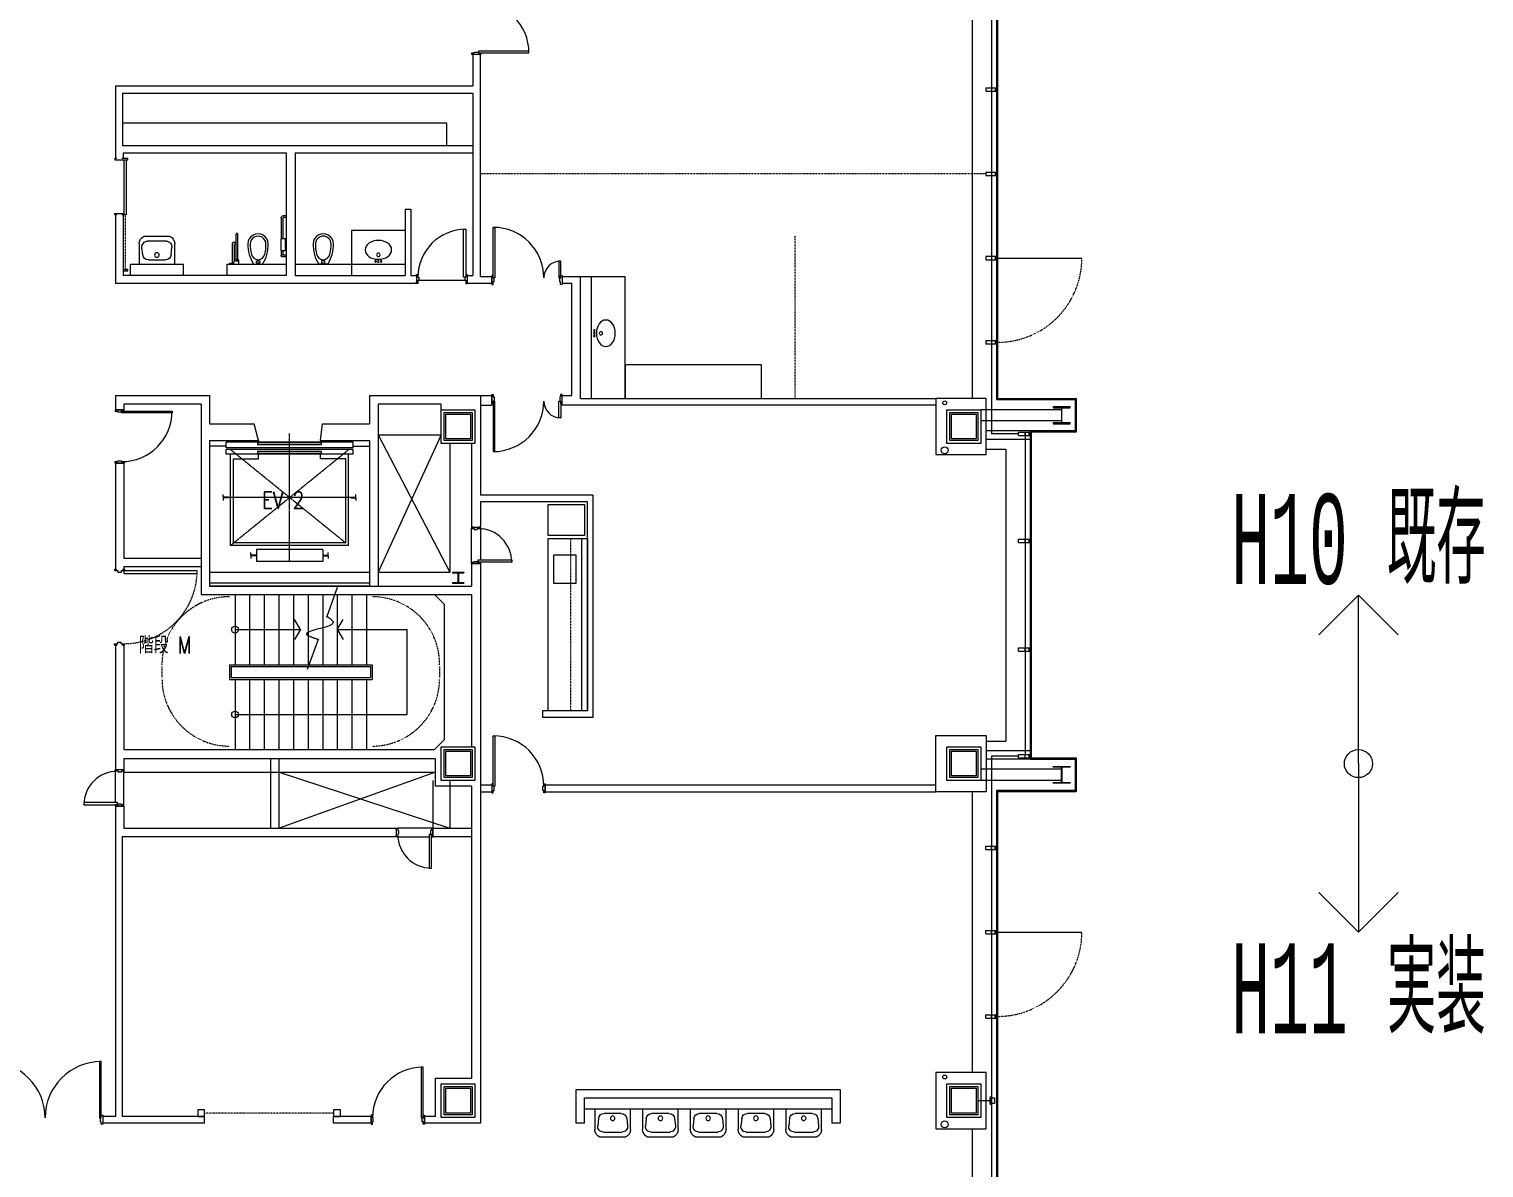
# Model space of a CAD drawing. Extents: x 225000 to 2157367, y 208400 to 840900.
# Drawn here: x 518291 to 544181, y 410006 to 430277 of the extents above; entities that cross this region are included whole.
import ezdxf
from ezdxf.enums import TextEntityAlignment as Align

# ---------------------------------------------------------------- set-up
doc = ezdxf.new("R2010")
doc.units = 0
doc.header["$LTSCALE"] = 10
for name, pattern in [('Data Center Layout_L20$0$CENTERK0', [0.65, 0.5, -0.05, 0.05, -0.05]), ('Data Center Layout_L20$0$HIDDENK1', [0.334, 0.167, -0.167]), ('Data Center Layout_L20$0$HIDDENK2', [0.5, 0.25, -0.25])]:
    doc.linetypes.add(name, pattern=pattern)
doc.layers.add('Data Center Layout_L20$0$ARC', color=252, linetype='Continuous', lineweight=0)
doc.layers.add('Data Center Layout_L20$0$SUGATA3', color=252, linetype='Continuous', lineweight=0)
doc.styles.add('Data Center Layout_L20$0$ATS', font='monotxt', dxfattribs={"bigfont": 'BIGFONT'})
doc.styles.add('Data Center Layout_L20$0$ROMS', font='ROMANS.shx', dxfattribs={"bigfont": 'bigfont.shx'})

# ---------------------------------------------------------------- blocks, each defined once
blk = doc.blocks.new('Data Center Layout_L20$0$CIR')
blk.add_circle((0, 14.1), 10.5)
blk = doc.blocks.new('Data Center Layout_L20')
at = {"layer": 'Data Center Layout_L20$0$ARC'}
for p, q in [((535415.59, 247092.31), (535415.59, 223072.31)), ((535415.59, 247092.31), (535415.59, 223072.31)), ((535504.59, 247181.31), (535504.59, 223681.31)), ((535504.59, 247181.31), (535504.59, 223681.31)), ((535525.59, 247202.31), (535525.59, 223702.31)), ((535525.59, 247202.31), (535525.59, 223702.31)), ((526325.59, 229827.31), (526175.59, 229827.31)), ((526185.59, 229827.31), (526185.59, 229267.31)), ((526325.59, 225872.31), (526325.59, 229827.31)), ((519825.59, 229267.31), (526185.59, 229267.31)), ((519825.59, 229267.31), (519825.59, 227972.31)), ((519955.59, 229137.31), (526185.59, 229137.31)), ((519955.59, 229137.31), (519955.59, 228202.31)), ((526185.59, 229137.31), (526185.59, 225892.31)), ((535316.59, 229232.31), (535525.59, 229232.31)), ((535316.59, 229232.31), (535316.59, 229172.31)), ((535316.59, 229172.31), (535525.59, 229172.31)), ((535415.59, 229232.31), (535415.59, 229172.31)), ((535485.59, 229232.31), (535485.59, 229172.31)), ((525725.59, 228602.31), (519955.59, 228602.31)), ((525725.59, 228202.31), (525725.59, 228602.31)), ((519955.59, 228202.31), (526185.59, 228202.31)), ((519965.59, 228072.31), (519965.59, 227972.31)), ((519965.59, 228072.31), (522865.59, 228072.31)), ((522865.59, 228072.31), (522865.59, 225892.31)), ((523025.59, 228072.31), (526185.59, 228072.31)), ((523025.59, 228072.31), (523025.59, 225892.31)), ((535316.59, 227732.31), (535316.59, 227672.31)), ((535316.59, 227732.31), (535525.59, 227732.31)), ((535316.59, 227672.31), (535525.59, 227672.31)), ((535415.59, 227732.31), (535415.59, 227672.31)), ((535485.59, 227732.31), (535485.59, 227672.31)), ((535504.59, 227732.31), (535504.59, 227672.31)), ((524985.59, 227072.31), (525085.59, 227072.31)), ((524985.59, 227072.31), (524985.59, 225892.31)), ((525085.59, 227072.31), (525085.59, 225892.31)), ((519825.59, 226972.31), (519825.59, 225752.31)), ((519965.59, 226972.31), (519965.59, 225892.31)), ((520338.02, 226592.95), (520793.15, 226592.95)), ((520246.99, 226456.41), (520246.99, 226092.31)), ((520312.98, 226259.02), (520299.37, 226390.21)), ((520731.07, 226501.92), (520400.1, 226501.92)), ((520818.19, 226259.02), (520831.8, 226390.21)), ((520884.18, 226092.31), (520884.18, 226456.41)), ((520246.99, 226092.31), (520884.18, 226092.31)), ((520413.71, 226168.2), (520717.47, 226168.2)), ((522285.59, 226092.31), (522445.59, 226092.31)), ((522335.59, 226112.31), (522335.59, 226152.31)), ((522335.59, 226152.31), (522395.59, 226152.31)), ((522395.59, 226112.31), (522335.59, 226112.31)), ((522395.59, 226152.31), (522395.59, 226112.31)), ((523605.59, 226092.31), (523445.59, 226092.31)), ((523495.59, 226152.31), (523495.59, 226112.31)), ((523555.59, 226152.31), (523495.59, 226152.31)), ((523495.59, 226112.31), (523555.59, 226112.31)), ((523555.59, 226112.31), (523555.59, 226152.31)), ((535316.59, 226232.31), (535316.59, 226172.31)), ((535316.59, 226232.31), (535525.59, 226232.31)), ((535316.59, 226172.31), (535525.59, 226172.31)), ((535415.59, 226232.31), (535415.59, 226172.31)), ((535485.59, 226232.31), (535485.59, 226172.31)), ((535504.59, 226232.31), (535504.59, 226172.31)), ((522865.59, 225892.31), (519965.59, 225892.31)), ((523025.59, 225892.31), (524985.59, 225892.31)), ((525085.59, 225892.31), (525185.59, 225892.31)), ((525185.59, 225892.31), (525185.59, 225752.31)), ((525225.59, 225808.31), (526045.59, 225808.31)), ((526085.59, 225892.31), (526085.59, 225752.31)), ((526085.59, 225892.31), (526185.59, 225892.31)), ((526325.59, 225872.31), (526525.59, 225872.31)), ((526525.59, 225752.31), (526525.59, 225872.31)), ((527775.2, 225872.31), (527775.2, 225752.31)), ((527775.2, 225872.31), (528100.59, 225872.31)), ((528100.59, 223702.31), (528100.59, 225872.31)), ((519825.59, 225752.31), (525185.59, 225752.31)), ((526085.59, 225752.31), (526525.59, 225752.31)), ((527775.2, 225752.31), (527950.59, 225752.31)), ((527950.59, 223752.31), (527950.59, 225752.31)), ((535316.59, 224732.31), (535525.59, 224732.31)), ((535316.59, 224732.31), (535316.59, 224672.31)), ((535415.59, 224732.31), (535415.59, 224672.31)), ((535485.59, 224732.31), (535485.59, 224672.31)), ((535504.59, 224732.31), (535504.59, 224672.31)), ((535316.59, 224672.31), (535525.59, 224672.31)), ((519825.59, 223752.31), (519825.59, 223502.31)), ((526325.59, 223752.31), (526325.59, 221982.31)), ((526325.59, 223752.31), (526525.59, 223752.31)), ((526525.59, 223752.31), (526525.59, 223582.31)), ((527775.2, 223582.31), (527775.2, 223752.31)), ((527775.2, 223752.31), (527950.59, 223752.31)), ((528100.59, 223702.31), (534425.59, 223702.31)), ((535525.59, 223702.31), (536925.59, 223702.31)), ((536925.59, 223702.31), (536925.59, 223102.31)), ((519825.59, 223502.31), (519975.59, 223502.31)), ((519975.59, 223602.31), (519975.59, 223502.31)), ((521350.59, 223602.31), (519975.59, 223602.31)), ((525625.59, 223602.31), (524500.59, 223602.31)), ((525625.59, 223502.31), (525625.59, 223602.31)), ((526325.59, 223582.31), (526525.59, 223582.31)), ((534425.59, 223582.31), (527775.2, 223582.31)), ((536660.59, 223502.31), (535225.59, 223502.31)), ((535504.59, 223681.31), (536904.59, 223681.31)), ((536904.59, 223681.31), (536904.59, 223123.31)), ((522375.59, 222952.31), (522295.2, 223252.31)), ((536660.59, 223302.31), (535225.59, 223302.31)), ((524055.59, 222922.31), (521795.59, 222922.31)), ((521795.59, 222822.31), (521795.59, 222922.31)), ((522375.59, 222952.31), (522375.59, 222922.31)), ((523475.59, 222952.31), (523475.59, 222922.31)), ((524055.59, 222822.31), (524055.59, 222922.31)), ((524500.59, 223052.31), (525775.59, 220612.31)), ((525625.59, 223052.31), (524500.59, 220612.31)), ((524500.59, 223052.31), (525625.59, 223052.31)), ((536104.59, 223123.31), (535325.59, 223123.31)), ((536104.59, 222973.31), (535325.59, 222973.31)), ((535895.59, 223072.31), (535415.59, 223072.31)), ((535895.59, 223042.31), (535895.59, 223102.31)), ((535895.59, 223102.31), (536104.59, 223102.31)), ((535895.59, 223042.31), (536104.59, 223042.31)), ((536015.59, 223102.31), (536015.59, 217362.31)), ((536015.59, 223042.31), (536015.59, 223102.31)), ((536085.59, 223042.31), (536085.59, 223102.31)), ((536104.59, 223123.31), (536104.59, 217281.31)), ((536904.59, 223123.31), (536104.59, 223123.31)), ((536104.59, 223042.31), (536104.59, 223102.31)), ((536125.59, 223102.31), (536125.59, 217302.31)), ((536925.59, 223102.31), (536125.59, 223102.31)), ((521795.59, 222852.31), (521500.59, 222852.31)), ((524055.59, 222822.31), (521795.59, 222822.31)), ((524055.59, 222792.31), (521795.59, 222792.31)), ((521795.59, 222712.31), (521795.59, 222792.31)), ((524055.59, 222712.31), (521795.59, 222712.31)), ((521875.59, 221086.31), (521875.59, 222712.31)), ((523495.59, 222912.31), (522355.59, 222912.31)), ((522355.59, 222912.31), (522355.59, 222877.31)), ((523495.59, 222877.31), (522355.59, 222877.31)), ((523495.59, 222757.31), (522355.59, 222757.31)), ((522355.59, 222757.31), (522355.59, 222722.31)), ((523495.59, 222722.31), (522355.59, 222722.31)), ((522375.59, 222630.31), (522375.59, 222712.31)), ((523475.59, 222630.31), (523475.59, 222712.31)), ((523495.59, 222877.31), (523495.59, 222912.31)), ((523495.59, 222722.31), (523495.59, 222757.31)), ((523975.59, 221086.31), (523975.59, 222712.31)), ((524055.59, 222852.31), (524350.59, 222852.31)), ((524055.59, 222712.31), (524055.59, 222792.31)), ((525775.59, 222902.31), (525775.59, 220612.31)), ((526165.59, 222902.31), (526165.59, 221412.31)), ((519825.59, 222552.31), (519825.59, 220662.31)), ((519825.59, 222552.31), (519975.59, 222552.31)), ((519975.59, 222552.31), (519975.59, 220862.31)), ((521925.59, 221130.31), (521925.59, 222630.31)), ((521925.59, 222630.31), (522375.59, 222630.31)), ((523925.59, 222630.31), (523475.59, 222630.31)), ((523925.59, 221130.31), (523925.59, 222630.31)), ((521745.59, 221944.31), (521745.59, 221994.31)), ((521835.59, 221944.31), (521745.59, 221944.31)), ((521745.59, 221934.31), (521745.59, 221884.31)), ((521835.59, 221934.31), (521745.59, 221934.31)), ((521835.59, 221934.31), (521835.59, 221944.31)), ((524015.59, 221939.31), (521835.59, 221939.31)), ((524015.59, 221934.31), (524015.59, 221944.31)), ((524015.59, 221944.31), (524105.59, 221944.31)), ((524015.59, 221934.31), (524105.59, 221934.31)), ((524105.59, 221944.31), (524105.59, 221994.31)), ((524105.59, 221934.31), (524105.59, 221884.31)), ((528325.59, 221982.31), (526325.59, 221982.31)), ((528325.59, 221982.31), (528325.59, 218022.31)), ((528225.59, 221862.31), (526325.59, 221862.31)), ((526325.59, 221862.31), (526325.59, 221412.31)), ((528225.59, 218142.31), (528225.59, 221862.31)), ((526165.59, 221412.31), (526325.59, 221412.31)), ((526166.59, 220787.31), (526166.59, 221387.31)), ((526324.59, 221387.31), (526324.59, 220827.31)), ((523925.59, 221130.31), (521925.59, 221130.31)), ((528125.59, 218142.31), (528125.59, 221212.31)), ((535895.59, 221138.97), (535895.59, 221198.97)), ((535895.59, 221198.97), (536104.59, 221198.97)), ((535895.59, 221138.97), (536104.59, 221138.97)), ((536015.59, 221138.97), (536015.59, 221198.97)), ((536085.59, 221138.97), (536085.59, 221198.97)), ((536104.59, 221138.97), (536104.59, 221198.97)), ((519975.59, 220862.31), (521350.59, 220862.31)), ((523975.59, 221086.31), (521875.59, 221086.31)), ((522235.59, 220911.31), (522235.59, 220961.31)), ((522325.59, 220911.31), (522235.59, 220911.31)), ((522325.59, 220901.31), (522235.59, 220901.31)), ((522235.59, 220901.31), (522235.59, 220851.31)), ((522325.59, 220901.31), (522325.59, 220911.31)), ((523515.59, 221011.31), (522335.59, 221011.31)), ((522335.59, 221011.31), (522335.59, 220801.31)), ((523515.59, 221011.31), (523515.59, 220801.31)), ((523525.59, 220911.31), (523615.59, 220911.31)), ((523525.59, 220901.31), (523525.59, 220911.31)), ((523525.59, 220901.31), (523615.59, 220901.31)), ((523615.59, 220911.31), (523615.59, 220961.31)), ((523615.59, 220901.31), (523615.59, 220851.31)), ((519810.59, 220662.31), (519850.59, 220662.31)), ((519810.59, 220662.31), (519810.59, 220637.31)), ((519810.59, 220637.31), (519870.59, 220637.31)), ((519870.59, 220637.31), (519870.59, 220612.31)), ((519870.59, 220612.31), (519930.59, 220612.31)), ((519930.59, 220637.31), (519930.59, 220612.31)), ((519930.59, 220637.31), (519990.59, 220637.31)), ((519930.59, 220637.31), (521280.59, 220637.31)), ((519950.59, 220662.31), (519990.59, 220662.31)), ((519975.59, 220712.31), (519975.59, 220662.31)), ((519975.59, 220712.31), (521350.59, 220712.31)), ((519980.59, 220587.31), (519980.59, 220637.31)), ((519980.59, 220587.31), (521279.62, 220587.31)), ((519990.59, 220662.31), (519990.59, 220637.31)), ((521350.59, 220712.31), (521350.59, 220212.31)), ((521500.59, 220612.31), (524350.59, 220612.31)), ((523515.59, 220801.31), (522335.59, 220801.31)), ((524500.59, 220612.31), (525775.59, 220612.31)), ((525825.59, 220612.31), (525825.59, 220600.31)), ((525825.59, 220612.31), (526025.59, 220612.31)), ((525825.59, 220600.31), (525908.59, 220600.31)), ((525921.59, 220587.31), (525921.59, 220437.31)), ((525929.59, 220587.31), (525929.59, 220437.31)), ((525942.59, 220600.31), (526025.59, 220600.31)), ((526025.59, 220612.31), (526025.59, 220600.31)), ((526165.59, 220762.31), (526165.59, 220362.31)), ((526165.59, 220762.31), (526325.59, 220762.31)), ((526325.59, 220762.31), (526325.59, 210802.31)), ((524350.59, 220412.31), (521500.59, 220412.31)), ((521500.59, 220362.31), (526165.59, 220362.31)), ((525825.59, 220424.31), (525825.59, 220412.31)), ((525825.59, 220424.31), (525908.59, 220424.31)), ((525825.59, 220412.31), (526025.59, 220412.31)), ((525942.59, 220424.31), (526025.59, 220424.31)), ((526025.59, 220424.31), (526025.59, 220412.31)), ((521350.59, 220212.31), (526165.59, 220212.31)), ((525504.88, 220212.31), (525675.59, 220041.6)), ((526165.59, 220212.31), (526165.59, 217502.31)), ((541947.41, 217202.31), (541947.41, 220202.31)), ((525675.59, 220041.6), (525675.59, 217623.02)), ((519810.59, 219337.31), (519870.59, 219337.31)), ((519810.59, 219312.31), (519810.59, 219337.31)), ((519810.59, 219312.31), (519850.59, 219312.31)), ((519825.59, 219312.31), (519825.59, 217092.31)), ((519870.59, 219362.31), (519930.59, 219362.31)), ((519870.59, 219337.31), (519870.59, 219362.31)), ((519930.59, 219337.31), (519930.59, 219362.31)), ((519930.59, 219337.31), (519990.59, 219337.31)), ((519950.59, 219312.31), (519990.59, 219312.31)), ((519975.59, 219312.31), (519975.59, 217452.31)), ((519990.59, 219312.31), (519990.59, 219337.31)), ((535895.59, 219205.64), (535895.59, 219265.64)), ((535895.59, 219265.64), (536104.59, 219265.64)), ((535895.59, 219205.64), (536104.59, 219205.64)), ((536015.59, 219205.64), (536015.59, 219265.64)), ((536085.59, 219205.64), (536085.59, 219265.64)), ((536104.59, 219205.64), (536104.59, 219265.64)), ((527425.59, 218142.31), (527425.59, 218022.31)), ((528225.59, 218142.31), (527425.59, 218142.31)), ((528325.59, 218022.31), (527425.59, 218022.31)), ((525504.88, 217452.31), (525675.59, 217623.02)), ((519975.59, 217452.31), (525504.88, 217452.31)), ((519975.59, 217292.31), (525525.59, 217292.31)), ((519975.59, 217292.31), (519975.59, 217092.31)), ((522590.59, 216052.31), (522590.59, 217292.31)), ((522740.59, 216052.31), (522740.59, 217292.31)), ((525525.59, 216802.31), (525525.59, 217288.28)), ((536104.59, 217431.31), (535325.59, 217431.31)), ((536104.59, 217281.31), (535325.59, 217281.31)), ((535415.59, 217332.31), (535415.59, 187312.31)), ((535895.59, 217332.31), (535415.59, 217332.31)), ((535895.59, 217302.31), (535895.59, 217362.31)), ((535895.59, 217362.31), (536104.59, 217362.31)), ((535895.59, 217302.31), (536104.59, 217302.31)), ((536015.59, 217302.31), (536015.59, 217362.31)), ((536085.59, 217302.31), (536085.59, 217362.31)), ((536104.59, 217302.31), (536104.59, 217362.31)), ((536104.59, 217281.31), (536904.59, 217281.31)), ((536125.59, 217302.31), (536925.59, 217302.31)), ((536904.59, 217281.31), (536904.59, 216723.31)), ((536925.59, 217302.31), (536925.59, 216702.31)), ((519820.08, 217067.31), (519820.08, 216507.31)), ((519975.59, 217092.31), (519825.59, 217092.31)), ((519975.59, 217052.31), (525525.59, 217052.31)), ((519978.08, 216467.31), (519978.08, 217067.31)), ((522740.59, 217052.31), (525775.59, 216052.31)), ((525525.59, 217052.31), (522740.59, 216052.31)), ((536660.59, 217102.31), (535225.59, 217102.31)), ((541947.41, 217202.31), (541947.41, 214202.31)), ((525475.59, 216902.31), (525475.59, 216052.31)), ((526165.59, 216802.31), (525525.59, 216802.31)), ((525775.59, 216902.31), (525775.59, 216052.31)), ((526165.59, 216802.31), (526165.59, 211602.31)), ((526325.59, 216822.31), (526525.59, 216822.31)), ((526325.59, 216702.31), (526525.59, 216702.31)), ((526525.59, 216822.31), (526525.59, 216702.31)), ((527475.59, 216687.31), (527475.59, 216837.31)), ((527475.59, 216822.31), (534425.59, 216822.31)), ((527475.59, 216702.31), (534425.59, 216702.31)), ((536660.59, 216902.31), (535225.59, 216902.31)), ((536904.59, 216723.31), (535504.59, 216723.31)), ((535525.59, 216702.31), (535525.59, 187202.31)), ((536925.59, 216702.31), (535525.59, 216702.31)), ((519825.59, 216442.31), (519825.59, 210922.31)), ((519975.59, 216442.31), (519825.59, 216442.31)), ((519975.59, 216442.31), (519975.59, 216052.31)), ((519975.59, 216052.31), (524825.59, 216052.31)), ((524825.59, 216052.31), (524825.59, 215902.31)), ((525450.59, 216054.8), (524850.59, 216054.8)), ((525475.59, 216052.31), (525475.59, 215902.31)), ((525475.59, 216052.31), (525475.59, 215902.31)), ((525475.59, 216052.31), (526165.59, 216052.31)), ((519945.59, 215902.31), (519945.59, 210922.31)), ((519945.59, 215902.31), (524825.59, 215902.31)), ((524850.59, 215896.8), (525410.59, 215896.8)), ((525475.59, 215902.31), (526165.59, 215902.31)), ((535316.59, 215732.31), (535525.59, 215732.31)), ((535316.59, 215672.31), (535316.59, 215732.31)), ((535316.59, 215672.31), (535525.59, 215672.31)), ((535415.59, 215672.31), (535415.59, 215732.31)), ((535485.59, 215672.31), (535485.59, 215732.31)), ((535504.59, 215672.31), (535504.59, 215732.31)), ((535316.59, 214232.31), (535525.59, 214232.31)), ((535316.59, 214172.31), (535316.59, 214232.31)), ((535316.59, 214172.31), (535525.59, 214172.31)), ((535415.59, 214172.31), (535415.59, 214232.31)), ((535485.59, 214172.31), (535485.59, 214232.31)), ((535504.59, 214172.31), (535504.59, 214232.31)), ((535316.59, 212732.31), (535525.59, 212732.31)), ((535316.59, 212672.31), (535316.59, 212732.31)), ((535316.59, 212672.31), (535525.59, 212672.31)), ((535415.59, 212672.31), (535415.59, 212732.31)), ((535485.59, 212672.31), (535485.59, 212732.31)), ((535504.59, 212672.31), (535504.59, 212732.31)), ((525525.59, 210922.31), (525525.59, 211602.31)), ((525525.59, 211602.31), (526165.59, 211602.31)), ((528025.59, 210802.31), (528025.59, 211402.31)), ((528025.59, 211402.31), (532725.59, 211402.31)), ((532725.59, 211402.31), (532725.59, 210802.31)), ((535175.59, 211277.31), (535175.59, 211127.31)), ((535175.59, 211277.31), (535175.59, 211127.31)), ((535394.59, 211277.31), (535394.59, 211127.31)), ((528175.59, 210802.31), (528175.59, 211252.31)), ((528175.59, 211252.31), (532575.59, 211252.31)), ((528356.99, 211052.31), (528356.99, 210688.2)), ((528994.18, 211052.31), (528356.99, 211052.31)), ((528994.18, 210688.2), (528994.18, 211052.31)), ((529206.99, 211052.31), (529206.99, 210688.2)), ((529844.18, 211052.31), (529206.99, 211052.31)), ((529844.18, 210688.2), (529844.18, 211052.31)), ((530056.99, 211052.31), (530056.99, 210688.2)), ((530694.18, 211052.31), (530056.99, 211052.31)), ((530694.18, 210688.2), (530694.18, 211052.31)), ((530906.99, 211052.31), (530906.99, 210688.2)), ((531544.18, 211052.31), (530906.99, 211052.31)), ((531544.18, 210688.2), (531544.18, 211052.31)), ((531756.99, 211052.31), (531756.99, 210688.2)), ((532394.18, 211052.31), (531756.99, 211052.31)), ((532394.18, 210688.2), (532394.18, 211052.31)), ((532575.59, 211252.31), (532575.59, 210802.31)), ((535415.59, 211202.31), (535175.59, 211202.31)), ((519600.59, 210922.31), (519600.59, 210802.31)), ((519825.59, 210922.31), (519600.59, 210922.31)), ((521410.59, 210802.31), (519600.59, 210802.31)), ((521410.59, 210922.31), (519945.59, 210922.31)), ((521410.59, 210802.31), (521410.59, 210922.31)), ((524375.59, 210922.31), (523710.59, 210922.31)), ((523710.59, 210802.31), (523710.59, 210922.31)), ((524375.59, 210802.31), (523710.59, 210802.31)), ((524375.59, 210802.31), (524375.59, 210922.31)), ((525325.59, 210802.31), (525325.59, 210922.31)), ((525525.59, 210922.31), (525325.59, 210922.31)), ((526325.59, 210802.31), (525325.59, 210802.31)), ((528175.59, 210802.31), (528025.59, 210802.31)), ((528422.98, 210885.6), (528409.37, 210754.4)), ((528827.47, 210976.41), (528523.71, 210976.41)), ((528928.19, 210885.6), (528941.8, 210754.4)), ((529272.98, 210885.6), (529259.37, 210754.4)), ((529677.47, 210976.41), (529373.71, 210976.41)), ((529778.19, 210885.6), (529791.8, 210754.4)), ((530122.98, 210885.6), (530109.37, 210754.4)), ((530527.47, 210976.41), (530223.71, 210976.41)), ((530628.19, 210885.6), (530641.8, 210754.4)), ((530972.98, 210885.6), (530959.37, 210754.4)), ((531377.47, 210976.41), (531073.71, 210976.41)), ((531478.19, 210885.6), (531491.8, 210754.4)), ((531822.98, 210885.6), (531809.37, 210754.4)), ((532227.47, 210976.41), (531923.71, 210976.41)), ((532328.19, 210885.6), (532341.8, 210754.4)), ((532725.59, 210802.31), (532575.59, 210802.31)), ((528903.15, 210551.66), (528448.02, 210551.66)), ((528510.1, 210642.69), (528841.07, 210642.69)), ((529753.15, 210551.66), (529298.02, 210551.66)), ((529360.1, 210642.69), (529691.07, 210642.69)), ((530603.15, 210551.66), (530148.02, 210551.66)), ((530210.1, 210642.69), (530541.07, 210642.69)), ((531453.15, 210551.66), (530998.02, 210551.66)), ((531060.1, 210642.69), (531391.07, 210642.69)), ((532303.15, 210551.66), (531848.02, 210551.66)), ((531910.1, 210642.69), (532241.07, 210642.69))]:
    blk.add_line(p, q, dxfattribs=at)
at = {"layer": 'Data Center Layout_L20$0$ARC', "linetype": 'Continuous'}
for p, q in [((535075.59, 234702.31), (535075.59, 223702.31)), ((519825.59, 223752.31), (521500.59, 223752.31)), ((521500.59, 223752.31), (521500.59, 223252.31)), ((524350.59, 223752.31), (526325.59, 223752.31)), ((524350.59, 223752.31), (524350.59, 223252.31)), ((521350.59, 223602.31), (521350.59, 220362.31)), ((524500.59, 223602.31), (524500.59, 220362.31)), ((521500.59, 223252.31), (522295.2, 223252.31)), ((523475.59, 222952.31), (523513.09, 223252.31)), ((523513.09, 223252.31), (524350.59, 223252.31)), ((521500.59, 222952.31), (521500.59, 220362.31)), ((521500.59, 222952.31), (522375.59, 222952.31)), ((523475.59, 222952.31), (524350.59, 222952.31)), ((524350.59, 222952.31), (524350.59, 220362.31)), ((535325.59, 222802.31), (535675.59, 222802.31)), ((535675.59, 222802.31), (535675.59, 217602.31)), ((524350.59, 220362.31), (521500.59, 220362.31)), ((535325.59, 217602.31), (535675.59, 217602.31)), ((535075.59, 216702.31), (535075.59, 211702.31)), ((535504.59, 216723.31), (535504.59, 187223.31)), ((535075.59, 210702.31), (535075.59, 199702.31))]:
    blk.add_line(p, q, dxfattribs=at)
at = {"layer": 'Data Center Layout_L20$0$ARC', "linetype": 'Data Center Layout_L20$0$HIDDENK1'}
for p, q in [((535316.59, 227702.31), (526325.59, 227702.31)), ((520000.59, 226972.31), (520000.59, 225972.31)), ((531925.59, 223702.31), (531925.59, 226602.31)), ((535504.59, 226202.31), (537004.58, 226202.31)), ((535525.59, 226202.31), (537025.58, 226202.31)), ((527925.59, 221212.31), (527925.59, 218142.31)), ((535504.59, 214202.31), (537004.58, 214202.31)), ((535525.59, 214202.31), (537025.58, 214202.31)), ((523710.59, 210982.31), (521410.59, 210982.31))]:
    blk.add_line(p, q, dxfattribs=at)
at = {"layer": 'Data Center Layout_L20$0$ARC', "extrusion": (0, 0, -1)}
for p, q in [((522775.59, 226912.31), (522775.59, 226543.65)), ((522805.59, 226912.31), (522805.59, 226543.65)), ((522775.59, 226335.69), (522775.59, 226242.31)), ((522805.59, 226335.69), (522805.59, 226257.31))]:
    blk.add_line(p, q, dxfattribs=at)
at = {"layer": 'Data Center Layout_L20$0$ARC', "linetype": 'Continuous', "extrusion": (0, 0, -1)}
for p, q in [((522820.59, 226957.31), (522865.59, 226957.31)), ((522820.59, 226927.31), (522865.59, 226927.31))]:
    blk.add_line(p, q, dxfattribs=at)
at = {"layer": 'Data Center Layout_L20$0$ARC', "linetype": 'Data Center Layout_L20$0$CENTERK0'}
for p, q in [((522925.59, 220801.31), (522925.59, 223077.31)), ((521875.59, 221086.31), (523979.86, 222792.31)), ((521875.59, 222792.31), (523925.59, 221130.31))]:
    blk.add_line(p, q, dxfattribs=at)
at = {"layer": 'Data Center Layout_L20$0$ARC'}
for points in [[(526169.59, 229827.31), (526169.59, 229852.31), (526214.59, 229852.31), (526214.59, 229867.31), (526286.59, 229867.31), (526286.59, 229852.31), (526331.59, 229852.31), (526331.59, 229827.31), (526169.59, 229827.31)], [(519849.59, 227972.31), (519815.59, 227972.31), (519815.59, 227947.31), (520045.59, 227947.31), (520045.59, 227972.31), (519941.59, 227972.31)], [(519849.59, 226972.31), (519815.59, 226972.31), (519815.59, 226997.31), (519975.59, 226997.31), (519975.59, 226972.31), (519941.59, 226972.31)], [(525185.59, 225876.31), (525185.59, 225908.31), (525210.59, 225908.31), (525210.59, 225863.31), (525225.59, 225863.31), (525225.59, 225808.31), (525210.59, 225808.31), (525210.59, 225748.31), (525185.59, 225748.31), (525185.59, 225780.31)], [(526085.59, 225876.31), (526085.59, 225908.31), (526060.59, 225908.31), (526060.59, 225863.31), (526045.59, 225863.31), (526045.59, 225808.31), (526060.59, 225808.31), (526060.59, 225748.31), (526085.59, 225748.31), (526085.59, 225780.31)], [(526525.59, 225731.31), (526550.59, 225731.31), (526550.59, 225776.31), (526565.59, 225776.31), (526565.59, 225848.31), (526550.59, 225848.31), (526550.59, 225893.31), (526525.59, 225893.31), (526525.59, 225731.31)], [(527775.2, 225731.31), (527750.2, 225731.31), (527750.2, 225776.31), (527735.2, 225776.31), (527735.2, 225848.31), (527750.2, 225848.31), (527750.2, 225893.31), (527775.2, 225893.31), (527775.2, 225731.31)], [(526525.59, 223773.31), (526550.59, 223773.31), (526550.59, 223728.31), (526565.59, 223728.31), (526565.59, 223656.31), (526550.59, 223656.31), (526550.59, 223611.31), (526525.59, 223611.31), (526525.59, 223773.31)], [(527775.2, 223773.31), (527750.2, 223773.31), (527750.2, 223728.31), (527735.2, 223728.31), (527735.2, 223656.31), (527750.2, 223656.31), (527750.2, 223611.31), (527775.2, 223611.31), (527775.2, 223773.31)], [(519819.59, 223502.31), (519819.59, 223477.31), (519864.59, 223477.31), (519864.59, 223462.31), (519936.59, 223462.31), (519936.59, 223477.31), (519981.59, 223477.31), (519981.59, 223502.31), (519819.59, 223502.31)], [(519819.59, 222552.31), (519819.59, 222577.31), (519864.59, 222577.31), (519864.59, 222592.31), (519936.59, 222592.31), (519936.59, 222577.31), (519981.59, 222577.31), (519981.59, 222552.31), (519819.59, 222552.31)], [(526198.59, 221412.31), (526166.59, 221412.31), (526166.59, 221387.31), (526211.59, 221387.31), (526211.59, 221372.31), (526266.59, 221372.31), (526266.59, 221387.31), (526324.59, 221387.31), (526324.59, 221412.31), (526292.59, 221412.31)], [(541240.31, 219495.2), (541947.41, 220202.31), (542654.52, 219495.2)], [(519946.08, 217092.31), (519978.08, 217092.31), (519978.08, 217067.31), (519933.08, 217067.31), (519933.08, 217052.31), (519878.08, 217052.31), (519878.08, 217067.31), (519820.08, 217067.31), (519820.08, 217092.31), (519852.08, 217092.31)], [(526525.59, 216681.31), (526550.59, 216681.31), (526550.59, 216726.31), (526565.59, 216726.31), (526565.59, 216798.31), (526550.59, 216798.31), (526550.59, 216843.31), (526525.59, 216843.31), (526525.59, 216681.31)], [(527475.59, 216681.31), (527450.59, 216681.31), (527450.59, 216726.31), (527435.59, 216726.31), (527435.59, 216798.31), (527450.59, 216798.31), (527450.59, 216843.31), (527475.59, 216843.31), (527475.59, 216681.31)], [(524825.59, 216022.8), (524825.59, 216054.8), (524850.59, 216054.8), (524850.59, 216009.8), (524865.59, 216009.8), (524865.59, 215954.8), (524850.59, 215954.8), (524850.59, 215896.8), (524825.59, 215896.8), (524825.59, 215928.8)], [(541240.31, 214909.41), (541947.41, 214202.31), (542654.52, 214909.41)], [(519600.59, 210781.31), (519575.59, 210781.31), (519575.59, 210826.31), (519560.59, 210826.31), (519560.59, 210898.31), (519575.59, 210898.31), (519575.59, 210943.31), (519600.59, 210943.31), (519600.59, 210781.31)], [(524375.59, 210781.31), (524400.59, 210781.31), (524400.59, 210826.31), (524415.59, 210826.31), (524415.59, 210898.31), (524400.59, 210898.31), (524400.59, 210943.31), (524375.59, 210943.31), (524375.59, 210781.31)], [(525325.59, 210781.31), (525300.59, 210781.31), (525300.59, 210826.31), (525285.59, 210826.31), (525285.59, 210898.31), (525300.59, 210898.31), (525300.59, 210943.31), (525325.59, 210943.31), (525325.59, 210781.31)]]:
    blk.add_lwpolyline(points, dxfattribs=at)
for points in [[(527186.59, 229852.31), (527186.59, 229882.31), (526286.59, 229882.31), (526286.59, 229852.31)], [(519980.59, 227947.31), (520020.59, 227947.31), (520020.59, 226972.31), (519980.59, 226972.31)], [(526060.59, 225863.31), (526020.59, 225863.31), (526020.59, 226713.31), (526060.59, 226713.31)], [(526550.59, 226748.31), (526580.59, 226748.31), (526580.59, 225848.31), (526550.59, 225848.31)], [(527750.59, 226148.31), (527720.59, 226148.31), (527720.59, 225848.31), (527750.59, 225848.31)], [(520045.59, 225972.31), (520045.59, 225997.31), (519965.59, 225997.31), (519965.59, 225972.31)], [(531325.59, 224302.31), (528900.59, 224302.31), (528900.59, 223702.31), (531325.59, 223702.31)], [(535325.59, 223702.31), (534425.59, 223702.31), (534425.59, 222702.31), (535325.59, 222702.31), (535325.59, 223702.31)], [(520836.59, 223477.31), (520836.59, 223447.31), (519936.59, 223447.31), (519936.59, 223477.31)], [(525625.59, 223502.31), (526225.59, 223502.31), (526225.59, 222902.31), (525625.59, 222902.31)], [(525675.59, 222952.31), (525675.59, 223452.31), (526175.59, 223452.31), (526175.59, 222952.31)], [(526550.59, 222756.31), (526580.59, 222756.31), (526580.59, 223656.31), (526550.59, 223656.31)], [(527750.59, 223356.31), (527720.59, 223356.31), (527720.59, 223656.31), (527750.59, 223656.31)], [(534625.59, 223502.31), (535225.59, 223502.31), (535225.59, 222902.31), (534625.59, 222902.31)], [(534675.59, 222952.31), (534675.59, 223452.31), (535175.59, 223452.31), (535175.59, 222952.31)], [(525705.59, 222982.31), (525705.59, 223422.31), (526145.59, 223422.31), (526145.59, 222982.31)], [(534705.59, 222982.31), (534705.59, 223422.31), (535145.59, 223422.31), (535145.59, 222982.31)], [(528175.59, 221812.31), (528175.59, 221262.31), (527525.59, 221262.31), (527525.59, 221812.31)], [(528225.59, 221212.31), (528225.59, 218142.31), (527525.59, 218142.31), (527525.59, 221212.31)], [(528025.59, 220912.31), (527625.59, 220912.31), (527625.59, 220412.31), (528025.59, 220412.31)], [(526198.59, 220762.31), (526166.59, 220762.31), (526166.59, 220787.31), (526211.59, 220787.31), (526211.59, 220802.31), (526266.59, 220802.31), (526266.59, 220787.31), (526324.59, 220787.31), (526324.59, 220762.31), (526292.59, 220762.31)], [(525625.59, 217502.31), (526225.59, 217502.31), (526225.59, 216902.31), (525625.59, 216902.31)], [(526550.59, 217698.31), (526580.59, 217698.31), (526580.59, 216798.31), (526550.59, 216798.31)], [(535325.59, 216702.31), (534425.59, 216702.31), (534425.59, 217702.31), (535325.59, 217702.31), (535325.59, 216702.31)], [(534625.59, 217502.31), (535225.59, 217502.31), (535225.59, 216902.31), (534625.59, 216902.31)], [(525675.59, 216952.31), (525675.59, 217452.31), (526175.59, 217452.31), (526175.59, 216952.31)], [(525705.59, 216982.31), (525705.59, 217422.31), (526145.59, 217422.31), (526145.59, 216982.31)], [(534675.59, 216952.31), (534675.59, 217452.31), (535175.59, 217452.31), (535175.59, 216952.31)], [(534705.59, 216982.31), (534705.59, 217422.31), (535145.59, 217422.31), (535145.59, 216982.31)], [(519946.08, 216442.31), (519978.08, 216442.31), (519978.08, 216467.31), (519933.08, 216467.31), (519933.08, 216482.31), (519878.08, 216482.31), (519878.08, 216467.31), (519820.08, 216467.31), (519820.08, 216442.31), (519852.08, 216442.31)], [(525475.59, 216022.8), (525475.59, 216054.8), (525450.59, 216054.8), (525450.59, 216009.8), (525435.59, 216009.8), (525435.59, 215954.8), (525450.59, 215954.8), (525450.59, 215896.8), (525475.59, 215896.8), (525475.59, 215928.8)], [(519575.59, 211898.31), (519545.59, 211898.31), (519545.59, 210898.31), (519575.59, 210898.31)], [(525300.59, 211798.31), (525270.59, 211798.31), (525270.59, 210898.31), (525300.59, 210898.31)], [(535325.59, 211702.31), (534425.59, 211702.31), (534425.59, 210702.31), (535325.59, 210702.31), (535325.59, 211702.31)], [(525625.59, 211502.31), (526225.59, 211502.31), (526225.59, 210902.31), (525625.59, 210902.31)], [(525675.59, 210952.31), (525675.59, 211452.31), (526175.59, 211452.31), (526175.59, 210952.31)], [(525705.59, 210982.31), (525705.59, 211422.31), (526145.59, 211422.31), (526145.59, 210982.31)], [(534625.59, 211502.31), (535225.59, 211502.31), (535225.59, 210902.31), (534625.59, 210902.31)], [(534675.59, 210952.31), (534675.59, 211452.31), (535175.59, 211452.31), (535175.59, 210952.31)], [(534705.59, 210982.31), (534705.59, 211422.31), (535145.59, 211422.31), (535145.59, 210982.31)], [(521410.59, 210922.31), (521410.59, 211042.31), (521290.59, 211042.31), (521290.59, 210922.31)], [(523830.59, 210922.31), (523830.59, 211042.31), (523710.59, 211042.31), (523710.59, 210922.31)], [(535394.59, 211252.31), (535469.59, 211252.31), (535469.59, 211152.31), (535394.59, 211152.31)]]:
    blk.add_lwpolyline(points, close=True, dxfattribs=at)
at = {"layer": 'Data Center Layout_L20$0$ARC', "extrusion": (0, 0, -1)}
blk.add_lwpolyline([(-522769.3, 226335.69), (-522855.89, 226335.69), (-522855.89, 226543.65), (-522769.3, 226543.65)], close=True, dxfattribs=at)
at = {"layer": 'Data Center Layout_L20$0$ARC'}
for points in [[(536515.59, 223252.31), (536815.59, 223252.31), (536815.59, 223267.31), (536679.34, 223267.31, -0.41421356), (536670.59, 223276.06), (536670.59, 223528.56, -0.41421356), (536679.34, 223537.31), (536815.59, 223537.31), (536815.59, 223552.31), (536515.59, 223552.31), (536515.59, 223537.31), (536651.84, 223537.31, -0.41421356), (536660.59, 223528.56), (536660.59, 223276.06, -0.41421356), (536651.84, 223267.31), (536515.59, 223267.31), (536515.59, 223252.31)], [(536515.59, 217152.31), (536815.59, 217152.31), (536815.59, 217137.31), (536679.34, 217137.31, 0.41421356), (536670.59, 217128.56), (536670.59, 216876.06, 0.41421356), (536679.34, 216867.31), (536815.59, 216867.31), (536815.59, 216852.31), (536515.59, 216852.31), (536515.59, 216867.31), (536651.84, 216867.31, 0.41421356), (536660.59, 216876.06), (536660.59, 217128.56, 0.41421356), (536651.84, 217137.31), (536515.59, 217137.31), (536515.59, 217152.31)]]:
    blk.add_lwpolyline(points, format="xyb", close=True, dxfattribs=at)
at = {"layer": 'Data Center Layout_L20$0$ARC', "linetype": 'Continuous'}
for points in [[(526279.59, 220787.31), (526279.59, 220827.31), (526879.59, 220827.31), (526879.59, 220787.31)], [(519865.08, 216467.31), (519865.08, 216507.31), (519265.08, 216507.31), (519265.08, 216467.31)], [(525450.59, 215941.8), (525410.59, 215941.8), (525410.59, 215341.8), (525450.59, 215341.8)]]:
    blk.add_lwpolyline(points, close=True, dxfattribs=at)
at = {"layer": 'Data Center Layout_L20$0$ARC'}
for centre, radius in [((534585.84, 223624.21), 35), ((534585.84, 222780.4), 62.5), ((541947.41, 217202.31), 250), ((534585.84, 211624.21), 35), ((534585.84, 210780.4), 62.5)]:
    blk.add_circle(centre, radius, dxfattribs=at)
for centre, radius, start, end in [((526286.59, 229852.31), 900, 0, 90), ((526550.59, 225848.31), 900, 0, 90), ((527750.59, 225848.31), 300, 90, 180), ((519936.59, 223477.31), 900, 270, 0), ((526550.59, 223656.31), 900, 270, 0), ((527750.59, 223656.31), 300, 180, 270), ((525908.59, 220587.31), 13, 0, 90), ((525942.59, 220587.31), 13, 90, 180), ((525908.59, 220437.31), 13, 270, 0), ((525942.59, 220437.31), 13, 180, 270), ((526550.59, 216798.31), 900, 0, 90), ((517575.59, 210898.31), 1000, 0, 90), ((519575.59, 210898.31), 1000, 90, 180), ((525300.59, 210898.31), 900, 90, 180)]:
    blk.add_arc(centre, radius, start, end, dxfattribs=at)
at = {"layer": 'Data Center Layout_L20$0$ARC', "extrusion": (0, 0, -1)}
for radius in [45, 15]:
    blk.add_arc((-522820.59, 226912.31), radius, 0, 90, dxfattribs=at)
at = {"layer": 'Data Center Layout_L20$0$ARC', "linetype": 'Continuous'}
for centre, radius, start, end in [((526060.59, 225863.31), 850, 90, 180), ((526279.59, 220787.31), 600, 360, 90), ((519865.08, 216467.31), 600, 90, 180), ((525450.59, 215941.8), 600, 180, 270)]:
    blk.add_arc(centre, radius, start, end, dxfattribs=at)
at = {"layer": 'Data Center Layout_L20$0$ARC', "linetype": 'Data Center Layout_L20$0$HIDDENK1'}
for centre in [(535525.58, 226202.31), (535525.58, 214202.31)]:
    blk.add_arc(centre, 1500, 270.000197, 359.999947, dxfattribs=at)
at = {"layer": 'Data Center Layout_L20$0$ARC', "linetype": 'Data Center Layout_L20$0$HIDDENK2'}
blk.add_arc((519980.59, 220637.31), 1300, 270, 0, dxfattribs=at)
at = {"layer": 'Data Center Layout_L20$0$ARC', "extrusion": (0, 0, -1)}
for centre, major_axis, start_param, end_param in [((520410.75, 226445.85), (116.04, 116.04), 3.99139464, 5.0385922), ((520720.42, 226445.85), (116.04, 116.04), 5.95698209, 7.00417964), ((520400.1, 226400.66), (-71.61, 71.61), 5.39443326, 7.06858347), ((520731.07, 226400.66), (-71.61, 71.61), 0.78539816, 2.45954837), ((520413.71, 226269.47), (71.61, 71.61), 2.35619449, 3.82363694), ((520717.47, 226269.47), (-71.61, 71.61), 2.45954837, 3.92699082), ((528510.1, 210743.95), (71.61, 71.61), 2.35619449, 4.0303447), ((528523.71, 210875.15), (71.61, 71.61), 4.0303447, 5.49778714), ((528827.47, 210875.15), (-71.61, 71.61), 0.78539816, 2.25284061), ((528841.07, 210743.95), (71.61, 71.61), 0.68204428, 2.35619449), ((529360.1, 210743.95), (71.61, 71.61), 2.35619449, 4.0303447), ((529373.71, 210875.15), (71.61, 71.61), 4.0303447, 5.49778714), ((529677.47, 210875.15), (-71.61, 71.61), 0.78539816, 2.25284061), ((529691.07, 210743.95), (71.61, 71.61), 0.68204428, 2.35619449), ((530210.1, 210743.95), (71.61, 71.61), 2.35619449, 4.0303447), ((530223.71, 210875.15), (71.61, 71.61), 4.0303447, 5.49778714), ((530527.47, 210875.15), (-71.61, 71.61), 0.78539816, 2.25284061), ((530541.07, 210743.95), (71.61, 71.61), 0.68204428, 2.35619449), ((531060.1, 210743.95), (71.61, 71.61), 2.35619449, 4.0303447), ((531073.71, 210875.15), (71.61, 71.61), 4.0303447, 5.49778714), ((531377.47, 210875.15), (-71.61, 71.61), 0.78539816, 2.25284061), ((531391.07, 210743.95), (71.61, 71.61), 0.68204428, 2.35619449), ((531910.1, 210743.95), (71.61, 71.61), 2.35619449, 4.0303447), ((531923.71, 210875.15), (71.61, 71.61), 4.0303447, 5.49778714), ((532227.47, 210875.15), (-71.61, 71.61), 0.78539816, 2.25284061), ((532241.07, 210743.95), (71.61, 71.61), 0.68204428, 2.35619449), ((528520.75, 210698.76), (116.04, 116.04), 2.81538944, 3.86258699), ((528830.42, 210698.76), (116.04, 116.04), 0.84980199, 1.89699954), ((529370.75, 210698.76), (116.04, 116.04), 2.81538944, 3.86258699), ((529680.42, 210698.76), (116.04, 116.04), 0.84980199, 1.89699954), ((530220.75, 210698.76), (116.04, 116.04), 2.81538944, 3.86258699), ((530530.42, 210698.76), (116.04, 116.04), 0.84980199, 1.89699954), ((531070.75, 210698.76), (116.04, 116.04), 2.81538944, 3.86258699), ((531380.42, 210698.76), (116.04, 116.04), 0.84980199, 1.89699954), ((531920.75, 210698.76), (116.04, 116.04), 2.81538944, 3.86258699), ((532230.42, 210698.76), (116.04, 116.04), 0.84980199, 1.89699954)]:
    blk.add_ellipse(centre, major_axis=major_axis, ratio=1, start_param=start_param, end_param=end_param, dxfattribs=at)
at = {"layer": 'Data Center Layout_L20$0$ARC'}
for centre, major_axis, start_param, end_param in [((522365.59, 226452.31), (127.28, 127.28), 5.49778714, 8.6393798), ((522365.59, 226452.31), (98.99, 98.99), 5.49778714, 8.6393798), ((523525.59, 226452.31), (127.28, 127.28), 5.49778714, 8.6393798), ((523525.59, 226452.31), (-98.99, 98.99), 3.92699082, 7.06858347), ((522802.25, 226429.71), (436.34, 436.34), 2.31957423, 2.93470845), ((522802.25, 226429.71), (408.06, 408.06), 2.31957423, 2.63246047), ((521928.92, 226429.71), (604.28, 125.02), 5.50066143, 6.11579565), ((521928.92, 226429.71), (538.31, 207.95), 5.63827071, 5.95115695), ((523962.25, 226429.71), (-436.34, 436.34), 0.74877791, 1.36391212), ((523962.25, 226429.71), (-408.06, 408.06), 0.74877791, 1.06166414), ((523088.92, 226429.71), (-436.34, 436.34), 3.34847686, 3.96361108), ((523088.92, 226429.71), (408.06, 408.06), 5.22152116, 5.5344074), ((522365.59, 226292.55), (-85.03, 85.03), 0.95459121, 3.75779777), ((523525.59, 226292.55), (85.03, 85.03), 2.52538754, 5.3285941)]:
    blk.add_ellipse(centre, major_axis=major_axis, ratio=1, start_param=start_param, end_param=end_param, dxfattribs=at)
at = {"layer": 'Data Center Layout_L20$0$ARC', "extrusion": (0, 0, -1)}
for centre, major_axis in [((520565.59, 226255.84), (28.96, 28.96)), ((524505.59, 226258.4), (21.33, 21.33)), ((524455.94, 226141.88), (10.04, 10.04)), ((524505.94, 226141.88), (-10.66, 10.66)), ((524555.94, 226141.88), (10.04, 10.04)), ((528350.16, 224862.44), (10.66, 10.66)), ((528350.16, 224912.44), (-10.04, 10.04)), ((528350.16, 224812.44), (-10.04, 10.04)), ((528466.68, 224862.79), (-21.33, 21.33)), ((528675.59, 210888.78), (28.96, 28.96)), ((529525.59, 210888.78), (28.96, 28.96)), ((530375.59, 210888.78), (28.96, 28.96)), ((531225.59, 210888.78), (28.96, 28.96)), ((532075.59, 210888.78), (28.96, 28.96))]:
    blk.add_ellipse(centre, major_axis=major_axis, ratio=1, dxfattribs=at)
at = {"layer": 'Data Center Layout_L20$0$ARC'}
blk.add_point((525925.59, 220512.31), dxfattribs=at)
at = {"layer": 'Data Center Layout_L20$0$SUGATA3'}
for p, q in [((521974.57, 226182.35), (521974.57, 226626.4)), ((522005.99, 226182.35), (522005.99, 226626.4)), ((524985.59, 226692.31), (524025.59, 226692.31)), ((524025.59, 226692.31), (524025.59, 225892.31)), ((521911.74, 226108.02), (521911.74, 226463.03)), ((521933.73, 226485.02), (521974.57, 226485.02)), ((521943.16, 226131.58), (521943.16, 226444.18)), ((521952.58, 226453.6), (521974.57, 226453.6)), ((520095.59, 226092.31), (521035.59, 226092.31)), ((520095.59, 225892.31), (520095.59, 226092.31)), ((521035.59, 225892.31), (521035.59, 226092.31)), ((521815.59, 225892.31), (521815.59, 226092.31)), ((521815.59, 226092.31), (522865.59, 226092.31)), ((521864.61, 226092.31), (521864.61, 226108.02)), ((521864.61, 226108.02), (521927.45, 226108.02)), ((521927.45, 226108.02), (521958.87, 226155.14)), ((522021.7, 226092.31), (522021.7, 226155.14)), ((523025.59, 226092.31), (524985.59, 226092.31)), ((528100.59, 225872.31), (528900.59, 225872.31)), ((528300.59, 223702.31), (528300.59, 225872.31)), ((528900.59, 223702.31), (528900.59, 225872.31)), ((528100.59, 223702.31), (528900.59, 223702.31)), ((523775.59, 220335.11), (523584.28, 219801.65)), ((521955.59, 220212.31), (521955.59, 218962.31)), ((522215.59, 220212.31), (522215.59, 218962.31)), ((522475.59, 220212.31), (522475.59, 218962.31)), ((522735.59, 220212.31), (522735.59, 218962.31)), ((522995.59, 220212.31), (522995.59, 218962.31)), ((523255.59, 220212.31), (523255.59, 218962.31)), ((523515.59, 220212.31), (523515.59, 218962.31)), ((523775.59, 220212.31), (523775.59, 218962.31)), ((524035.59, 220212.31), (524035.59, 218962.31)), ((524295.59, 220212.31), (524295.59, 218962.31)), ((521955.59, 219587.31), (523117.8, 219587.31)), ((523117.8, 219587.31), (523014.8, 219765.71)), ((523117.8, 219587.31), (523014.8, 219408.91)), ((523775.59, 219587.31), (523878.59, 219765.71)), ((523775.59, 219587.31), (523878.59, 219408.91)), ((523775.59, 219587.31), (525020.59, 219587.31)), ((525020.59, 218077.31), (525020.59, 219587.31)), ((523434.58, 219414.22), (523242.04, 218877.33)), ((521855.59, 218962.31), (524395.59, 218962.31)), ((521855.59, 218962.31), (521855.59, 218702.31)), ((521885.59, 218932.31), (524365.59, 218932.31)), ((521885.59, 218932.31), (521885.59, 218732.31)), ((524365.59, 218932.31), (524365.59, 218732.31)), ((524395.59, 218962.31), (524395.59, 218702.31)), ((521855.59, 218702.31), (524395.59, 218702.31)), ((521885.59, 218732.31), (524365.59, 218732.31)), ((521955.59, 218702.31), (521955.59, 217452.31)), ((522215.59, 218702.31), (522215.59, 217452.31)), ((522475.59, 218702.31), (522475.59, 217452.31)), ((522735.59, 218702.31), (522735.59, 217452.31)), ((522995.59, 218702.31), (522995.59, 217452.31)), ((523255.59, 218702.31), (523255.59, 217452.31)), ((523515.59, 218702.31), (523515.59, 217452.31)), ((523775.59, 218702.31), (523775.59, 217452.31)), ((524035.59, 218702.31), (524035.59, 217452.31)), ((524295.59, 218702.31), (524295.59, 217452.31)), ((521955.59, 218077.31), (525020.59, 218077.31)), ((532575.59, 211052.31), (528175.59, 211052.31))]:
    blk.add_line(p, q, dxfattribs=at)
at = {"layer": 'Data Center Layout_L20$0$SUGATA3', "extrusion": (0, 0, -1)}
for p, q in [((522790.59, 226257.31), (522865.59, 226257.31)), ((522790.59, 226227.31), (522865.59, 226227.31))]:
    blk.add_line(p, q, dxfattribs=at)
at = {"layer": 'Data Center Layout_L20$0$SUGATA3', "linetype": 'Data Center Layout_L20$0$HIDDENK1'}
for p, q in [((520655.64, 218932.31), (520655.64, 218732.31)), ((525595.54, 218932.31), (525595.54, 218732.31))]:
    blk.add_line(p, q, dxfattribs=at)
at = {"layer": 'Data Center Layout_L20$0$SUGATA3'}
blk.add_polyline3d([(523584.28, 219831.65, 0), (523584.43, 219831.53, 0), (523584.89, 219831.16, 0), (523585.66, 219830.54, 0), (523586.73, 219829.68, 0), (523588.1, 219828.58, 0), (523589.79, 219827.23, 0), (523591.78, 219825.63, 0), (523594.07, 219823.79, 0), (523596.68, 219821.7, 0), (523599.58, 219819.37, 0), (523602.8, 219816.79, 0), (523606.32, 219813.96, 0), (523610.14, 219810.89, 0), (523614.28, 219807.57, 0), (523618.71, 219804.01, 0), (523623.46, 219800.2, 0), (523628.51, 219796.15, 0), (523633.87, 219791.85, 0), (523639.53, 219787.31, 0), (523645.5, 219782.52, 0), (523651.77, 219777.48, 0), (523658.35, 219772.2, 0), (523665.24, 219766.67, 0), (523672.43, 219760.9, 0), (523679.93, 219754.88, 0), (523679.93, 219754.88, 0), (523686.91, 219748.74, 0), (523692.54, 219742.6, 0), (523696.81, 219736.46, 0), (523699.73, 219730.33, 0), (523701.31, 219724.2, 0), (523701.53, 219718.07, 0), (523700.4, 219711.95, 0), (523697.92, 219705.82, 0), (523694.09, 219699.7, 0), (523688.91, 219693.58, 0), (523682.38, 219687.47, 0), (523674.5, 219681.35, 0), (523665.26, 219675.24, 0), (523654.68, 219669.13, 0), (523642.74, 219663.03, 0), (523629.46, 219656.93, 0), (523614.82, 219650.82, 0), (523598.83, 219644.73, 0), (523581.49, 219638.63, 0), (523562.8, 219632.54, 0), (523542.76, 219626.45, 0), (523521.37, 219620.36, 0), (523498.62, 219614.27, 0), (523474.53, 219608.19, 0), (523449.09, 219602.11, 0), (523449.09, 219602.11, 0), (523423.74, 219596.06, 0), (523399.93, 219590.07, 0), (523377.67, 219584.15, 0), (523356.96, 219578.3, 0), (523337.79, 219572.51, 0), (523320.16, 219566.78, 0), (523304.07, 219561.12, 0), (523289.53, 219555.52, 0), (523276.54, 219549.98, 0), (523265.09, 219544.51, 0), (523255.18, 219539.11, 0), (523246.81, 219533.77, 0), (523239.99, 219528.49, 0), (523234.72, 219523.27, 0), (523230.99, 219518.13, 0), (523228.8, 219513.04, 0), (523228.15, 219508.02, 0), (523229.05, 219503.06, 0), (523231.5, 219498.17, 0), (523235.48, 219493.34, 0), (523241.02, 219488.58, 0), (523248.09, 219483.88, 0), (523256.71, 219479.24, 0), (523266.87, 219474.67, 0), (523278.58, 219470.16, 0), (523278.58, 219470.16, 0), (523290.81, 219465.78, 0), (523302.54, 219461.57, 0), (523313.78, 219457.54, 0), (523324.51, 219453.69, 0), (523334.74, 219450.02, 0), (523344.48, 219446.53, 0), (523353.71, 219443.22, 0), (523362.45, 219440.09, 0), (523370.68, 219437.13, 0), (523378.42, 219434.36, 0), (523385.66, 219431.76, 0), (523392.4, 219429.35, 0), (523398.64, 219427.11, 0), (523404.38, 219425.05, 0), (523409.62, 219423.17, 0), (523414.36, 219421.47, 0), (523418.6, 219419.95, 0), (523422.35, 219418.6, 0), (523425.59, 219417.44, 0), (523428.34, 219416.46, 0), (523430.59, 219415.65, 0), (523432.33, 219415.02, 0), (523433.58, 219414.58, 0), (523434.33, 219414.31, 0), (523434.58, 219414.22, 0)], dxfattribs=at)
for centre, radius in [((521990.28, 226155.14), 15.71), ((521955.59, 219587.31), 60), ((521955.59, 218077.31), 60)]:
    blk.add_circle(centre, radius, dxfattribs=at)
for centre, radius, start in [((521990.28, 226626.4), 15.71, 0), ((521933.73, 226463.03), 21.99, 90), ((521952.58, 226444.18), 9.43, 90), ((521990.28, 226155.14), 31.42, 0)]:
    blk.add_arc(centre, radius, start, 180, dxfattribs=at)
at = {"layer": 'Data Center Layout_L20$0$SUGATA3', "extrusion": (0, 0, -1)}
blk.add_arc((-522790.59, 226242.31), 15, 269.995766, 90.004234, dxfattribs=at)
at = {"layer": 'Data Center Layout_L20$0$SUGATA3', "linetype": 'Data Center Layout_L20$0$HIDDENK1'}
for centre, start, end in [((521855.59, 218973.31), 90, 180.525219), ((524395.59, 218973.31), 359.474781, 90), ((521855.59, 218713.31), 180.525219, 270), ((524395.59, 218713.31), 270, 359.474781)]:
    blk.add_arc(centre, 1200, start, end, dxfattribs=at)
at = {"layer": 'Data Center Layout_L20$0$ARC', "extrusion": (0, 0, -1), "xscale": 22.5, "yscale": 15.975, "zscale": -2.25}
blk.add_blockref('Data Center Layout_L20$0$CIR', (-524505.82, 226121.57), dxfattribs=at)
at = {"layer": 'Data Center Layout_L20$0$ARC', "extrusion": (0, 0, -1), "xscale": 22.5, "yscale": 15.975, "zscale": -2.25, "rotation": 90.00000000741123}
blk.add_blockref('Data Center Layout_L20$0$CIR', (-528329.85, 224862.56), dxfattribs=at)
at = {"layer": 'Data Center Layout_L20$0$ARC'}
for s, height, style, width, p in [('H10 既存', 1600, 'Data Center Layout_L20$0$ATS', 0.5, (541947.41, 221202.31)), ('EV 2', 300, 'Data Center Layout_L20$0$ROMS', 0.8, (522811.68, 221891.53)), ('階段 M', 300, 'Data Center Layout_L20$0$ROMS', 0.8, (520712.66, 219312.33)), ('H11 実装', 1600, 'Data Center Layout_L20$0$ATS', 0.5, (541947.41, 213202.31))]:
    blk.add_text(s, height=height, dxfattribs=dict(at, style=style, width=width)).set_placement(p, align=Align.MIDDLE_CENTER)

msp = doc.modelspace()

# ---------------------------------------------------------------- block references
msp.add_blockref('Data Center Layout_L20', (0, 200000))

doc.saveas('drawing.dxf')
